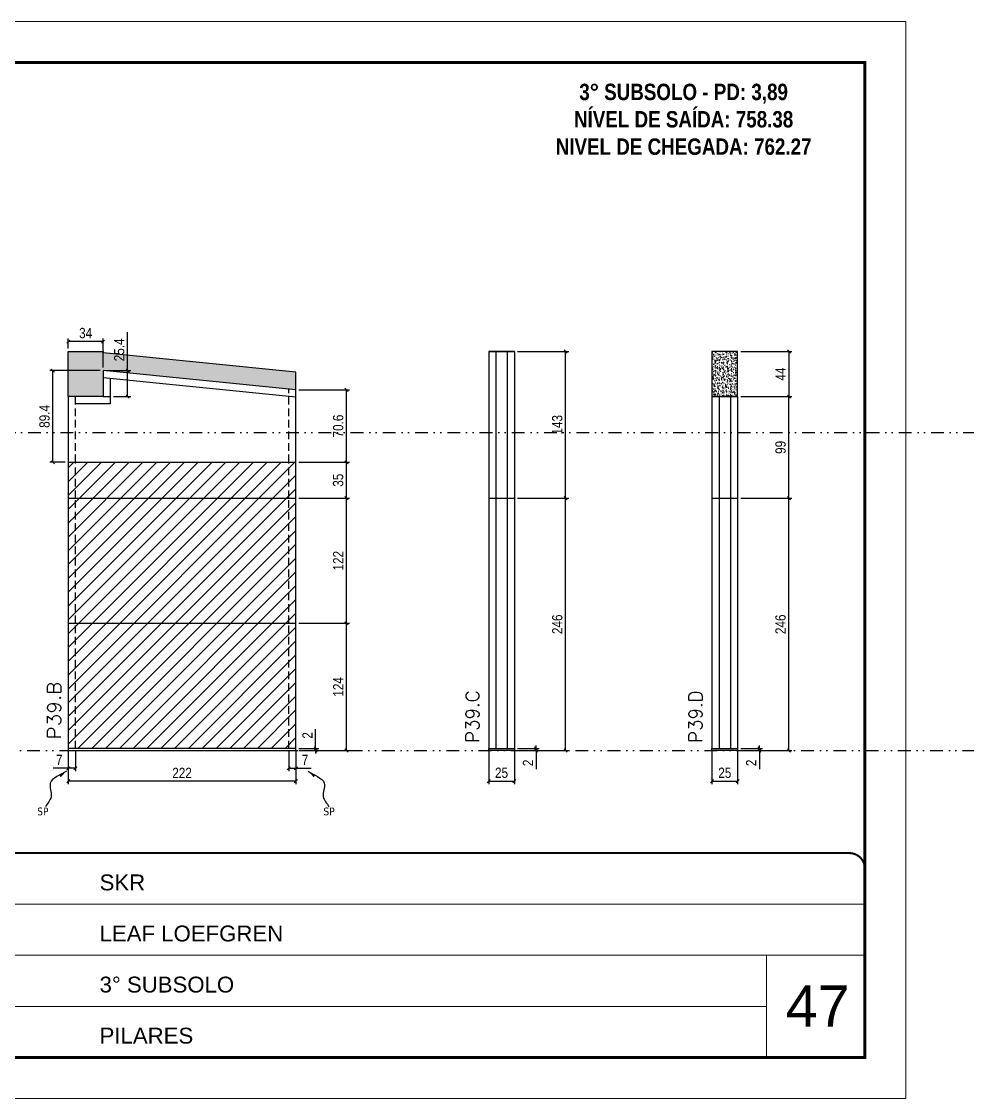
# Model space of a CAD drawing. Header units: millimetres. Extents: x 13777 to 27878, y -21631 to 6985.
# Drawn here: x 18206 to 19129, y -6700 to -5650 of the extents above; entities that cross this region are included whole.
import ezdxf

# ---------------------------------------------------------------- set-up
doc = ezdxf.new("R2010")
doc.units = ezdxf.units.MM
for name, pattern in [('CONTINUO', [0]), ('DASHED', [0.75, 0.5, -0.25]), ('DIVIDE2', [0.625, 0.25, -0.125, 0, -0.125, 0, -0.125]), ('HIDDEN', [0.375, 0.25, -0.125])]:
    doc.linetypes.add(name, pattern=pattern)
for name, color, linetype, lineweight in [('CARIMBO', 255, 'Continuous', 9), ('Folhas', 255, 'Continuous', 9), ('Hachura', 251, 'Continuous', 9), ('SARRAFO DE PRESSAO', 251, 'DASHED', 9), ('Texto Seção', 7, 'Continuous', 15)]:
    doc.layers.add(name, color=color, linetype=linetype, lineweight=lineweight)
for name, color, linetype in [('COTA', 241, 'Continuous'), ('NOMENCLATURA', 7, 'Continuous'), ('Nível', 160, 'Continuous'), ('Painéis', 200, 'Continuous'), ('SARR_2.2x7', 40, 'Continuous'), ('Sarrafo de Pressão', 42, 'HIDDEN'), ('texto', 7, 'Continuous')]:
    doc.layers.add(name, color=color, linetype=linetype)
doc.styles.add('ARIAL', font='arial.ttf')
doc.styles.add('COTA TECNICA', font='techl___.ttf', dxfattribs={"height": 10})
doc.styles.add('COTA TECNICA-50', font='techl___.ttf', dxfattribs={"height": 10})
doc.styles.add('REGUA-120', font='ROMANS.shx', dxfattribs={"height": 15})
doc.styles.add('ROMANC', font='techb___.ttf', dxfattribs={"height": 2.5})
doc.styles.get("Standard").update_dxf_attribs({"font": 'arial.ttf'})
doc.styles.add('Tecnologia', font='')
doc.styles.get('Tecnologia').set_extended_font_data('Forgotten Futurist')
doc.dimstyles.new('COTA PAINEL-50', dxfattribs={"dimtxt": 10, "dimasz": 3, "dimexe": 3, "dimexo": 3, "dimgap": 3, "dimtad": 1, "dimdec": 1, "dimzin": 12, "dimdsep": 46, "dimtxsty": 'COTA TECNICA-50', "dimblk1": 'OBLIQUE', "dimblk2": 'OBLIQUE', "dimsah": 1, "dimcen": 0.9, "dimclrd": 4, "dimclre": 4, "dimclrt": 240, "dimadec": 1, "dimazin": 3, "dimtfac": 1, "dimtdec": 1, "dimtmove": 0, "dimatfit": 3, "dimfxl": 1, "dimtolj": 1, "dimtzin": 12, "dimarcsym": 0})
doc.dimstyles.new('PAINEL', dxfattribs={"dimtxt": 10, "dimasz": 3, "dimexe": 3, "dimexo": 3, "dimgap": 3, "dimtad": 1, "dimdec": 1, "dimzin": 12, "dimdsep": 46, "dimtxsty": 'COTA TECNICA', "dimblk1": 'OBLIQUE', "dimblk2": 'OBLIQUE', "dimsah": 1, "dimcen": 0.9, "dimclrd": 4, "dimclre": 4, "dimclrt": 240, "dimadec": 1, "dimazin": 3, "dimtfac": 1, "dimtdec": 1, "dimtmove": 0, "dimatfit": 3, "dimfxl": 1, "dimtolj": 1, "dimtzin": 12, "dimarcsym": 0})
doc.dimstyles.get("Standard").update_dxf_attribs({"dimtxt": 0.18, "dimasz": 0.18, "dimexe": 0.18, "dimexo": 0.0625, "dimgap": 0.09, "dimtad": 0, "dimtih": 1, "dimtoh": 1, "dimdec": 4, "dimzin": 0, "dimdsep": 46, "dimtxsty": 'Standard', "dimcen": 0.09, "dimadec": 0, "dimazin": 0, "dimtfac": 1, "dimtdec": 4, "dimtofl": 0, "dimtmove": 0, "dimatfit": 3, "dimfxl": 1, "dimtolj": 1, "dimtzin": 0, "dimarcsym": 0})

# ---------------------------------------------------------------- blocks, each defined once
blk = doc.blocks.new('9999999999')
at = {"color": 30, "linetype": 'CONTINUO'}
for p, q in [((98564.6, 34230.2), (98564.6, 34429.4)), ((98564.6, 34379.6), (99584, 34379.6)), ((98564.6, 34329.8), (99488, 34329.8)), ((99584, 34329.8), (99488, 34329.8)), ((99488, 34329.8), (99488, 34230.2)), ((98564.6, 34280), (99488, 34280))]:
    blk.add_line(p, q, dxfattribs=at)
at = {"color": 30, "linetype": 'CONTINUO', "const_width": 2}
blk.add_lwpolyline([(99584, 34230.2), (99584, 34414.4, 0.414214), (99569, 34429.4), (98229, 34429.4, 0.414214), (98214, 34414.4), (98214, 34245.2, 0.414214), (98229, 34230.2), (99584, 34230.2)], format="xyb", dxfattribs=at)
at = {"layer": 'Folhas'}
blk.add_lwpolyline([(98139, 34190.2), (99624, 34190.2), (99624, 35240.2), (98139, 35240.2)], close=True, dxfattribs=at)
at = {"layer": 'Folhas', "color": 30, "const_width": 3}
blk.add_lwpolyline([(98214, 34230.2), (99584, 34230.2), (99584, 35200.2), (98214, 35200.2)], close=True, dxfattribs=at)
at = {"color": 7, "linetype": 'Continuous', "ltscale": 5, "style": 'ARIAL'}
for s, height, p in [('SKR', 15.48, (98837.7, 34393.1)), ('LEAF LOEFGREN', 15.483, (98837.7, 34343.3)), ('3° SUBSOLO', 15.48, (98837.7, 34293.5)), ('NOVA SISTEMAS CONSTRUTIVOS', 11.059, (98263.2, 34267.2)), ('PILARES', 15.48, (98837.7, 34243.7))]:
    blk.add_text(s, height=height, dxfattribs=at).set_placement(p)
at = {"layer": 'Folhas', "color": 7, "style": 'Tecnologia', "width": 1.5}
for s, p in [('CLIENTE:', (98573.7, 34397.2)), ('OBRA:', (98573.7, 34347.3)), ('PAVIMENTO:', (98573.7, 34297.5)), ('PROJETO:', (98573.7, 34247.7))]:
    blk.add_text(s, height=14, dxfattribs=at).set_placement(p)
blk = doc.blocks.new('_Oblique')
at = {"color": 0, "linetype": 'ByBlock', "lineweight": -2}
blk.add_line((-0.5, -0.5), (0.5, 0.5), dxfattribs=at)
blk = doc.blocks.new('*D2063')
at = {"layer": 'COTA', "color": 4, "lineweight": -2, "transparency": 16777216}
for p, q in [((18251.6, -6361.3), (18251.6, -6393.2)), ((18473.6, -6361.3), (18473.6, -6393.2)), ((18473.6, -6390.2), (18251.6, -6390.2))]:
    blk.add_line(p, q, dxfattribs=at)
at = {"layer": 'Defpoints', "color": 0, "transparency": 16777216}
for p in [(18251.6, -6358.3), (18473.6, -6358.3), (18251.6, -6390.2)]:
    blk.add_point(p, dxfattribs=at)
at = {"layer": 'COTA', "color": 4, "lineweight": -2, "transparency": 16777216, "xscale": 3, "yscale": 3, "zscale": 3, "rotation": 180}
blk.add_blockref('_Oblique', (18251.6, -6390.2), dxfattribs=at)
at = {"layer": 'COTA', "color": 4, "lineweight": -2, "transparency": 16777216, "xscale": 3, "yscale": 3, "zscale": 3}
blk.add_blockref('_Oblique', (18473.6, -6390.2), dxfattribs=at)
at = {"layer": 'COTA', "color": 240, "transparency": 16777216, "insert": (18362.6, -6382.2), "char_height": 10, "attachment_point": 5, "style": 'COTA TECNICA'}
blk.add_mtext('\\A1;222', dxfattribs=at)
blk = doc.blocks.new('*D2064')
at = {"layer": 'COTA', "color": 4, "lineweight": -2, "transparency": 16777216}
for p, q in [((18466.6, -6361.3), (18466.6, -6380.6)), ((18473.6, -6363.3), (18473.6, -6380.6)), ((18466.6, -6377.6), (18473.6, -6377.6)), ((18473.6, -6377.6), (18488.4, -6377.6))]:
    blk.add_line(p, q, dxfattribs=at)
at = {"layer": 'Defpoints', "color": 0, "transparency": 16777216}
for p in [(18466.6, -6358.3), (18473.6, -6360.3), (18473.6, -6377.6)]:
    blk.add_point(p, dxfattribs=at)
at = {"layer": 'COTA', "color": 4, "lineweight": -2, "transparency": 16777216, "xscale": 3, "yscale": 3, "zscale": 3, "rotation": 180}
blk.add_blockref('_Oblique', (18466.6, -6377.6), dxfattribs=at)
at = {"layer": 'COTA', "color": 4, "lineweight": -2, "transparency": 16777216, "xscale": 3, "yscale": 3, "zscale": 3}
blk.add_blockref('_Oblique', (18473.6, -6377.6), dxfattribs=at)
at = {"layer": 'COTA', "color": 240, "transparency": 16777216, "insert": (18482.5, -6369.5), "char_height": 10, "attachment_point": 5, "style": 'COTA TECNICA-50'}
blk.add_mtext('\\A1;7', dxfattribs=at)
blk = doc.blocks.new('*D2065')
at = {"layer": 'COTA', "color": 4, "lineweight": -2, "transparency": 16777216}
for p, q in [((18258.6, -6361.3), (18258.6, -6380.6)), ((18251.6, -6363.3), (18251.6, -6380.6)), ((18251.6, -6377.6), (18236.9, -6377.6)), ((18258.6, -6377.6), (18251.6, -6377.6))]:
    blk.add_line(p, q, dxfattribs=at)
at = {"layer": 'Defpoints', "color": 0, "transparency": 16777216}
for p in [(18251.6, -6360.3), (18258.6, -6358.3), (18251.6, -6377.6)]:
    blk.add_point(p, dxfattribs=at)
at = {"layer": 'COTA', "color": 4, "lineweight": -2, "transparency": 16777216, "xscale": 3, "yscale": 3, "zscale": 3, "rotation": 180}
blk.add_blockref('_Oblique', (18251.6, -6377.6), dxfattribs=at)
at = {"layer": 'COTA', "color": 4, "lineweight": -2, "transparency": 16777216, "xscale": 3, "yscale": 3, "zscale": 3}
blk.add_blockref('_Oblique', (18258.6, -6377.6), dxfattribs=at)
at = {"layer": 'COTA', "color": 240, "transparency": 16777216, "insert": (18242.8, -6369.5), "char_height": 10, "attachment_point": 5, "style": 'COTA TECNICA-50'}
blk.add_mtext('\\A1;7', dxfattribs=at)
blk = doc.blocks.new('*D2066')
at = {"layer": 'COTA', "color": 4, "lineweight": -2, "transparency": 16777216}
for p, q in [((18492.9, -6358.3), (18492.9, -6339.5)), ((18476.6, -6358.3), (18495.9, -6358.3)), ((18476.6, -6360.3), (18495.9, -6360.3)), ((18492.9, -6360.3), (18492.9, -6358.3)), ((18492.9, -6360.3), (18492.9, -6363.3))]:
    blk.add_line(p, q, dxfattribs=at)
at = {"layer": 'Defpoints', "color": 0, "transparency": 16777216}
for p in [(18473.6, -6358.3), (18473.6, -6360.3), (18492.9, -6360.3)]:
    blk.add_point(p, dxfattribs=at)
at = {"layer": 'COTA', "color": 4, "lineweight": -2, "transparency": 16777216, "xscale": 3, "yscale": 3, "zscale": 3}
for p, rotation in [((18492.9, -6358.3), 270), ((18492.9, -6360.3), 90)]:
    blk.add_blockref('_Oblique', p, dxfattribs=dict(at, rotation=rotation))
at = {"layer": 'COTA', "color": 240, "transparency": 16777216, "insert": (18484.9, -6345.6), "char_height": 10, "attachment_point": 5, "rotation": 90, "style": 'COTA TECNICA-50'}
blk.add_mtext('\\A1;2', dxfattribs=at)
blk = doc.blocks.new('*D2067')
at = {"layer": 'COTA', "color": 4, "lineweight": -2, "transparency": 16777216}
for p, q in [((18476.6, -6114.3), (18526, -6114.3)), ((18523, -6236.3), (18523, -6114.3)), ((18476.6, -6236.3), (18526, -6236.3))]:
    blk.add_line(p, q, dxfattribs=at)
at = {"layer": 'Defpoints', "color": 0, "transparency": 16777216}
for p in [(18473.6, -6114.3), (18523, -6114.3), (18473.6, -6236.3)]:
    blk.add_point(p, dxfattribs=at)
at = {"layer": 'COTA', "color": 4, "lineweight": -2, "transparency": 16777216, "xscale": 3, "yscale": 3, "zscale": 3}
for p, rotation in [((18523, -6114.3), 90), ((18523, -6236.3), 270)]:
    blk.add_blockref('_Oblique', p, dxfattribs=dict(at, rotation=rotation))
at = {"layer": 'COTA', "color": 240, "transparency": 16777216, "insert": (18514.9, -6175.3), "char_height": 10, "attachment_point": 5, "rotation": 90, "style": 'COTA TECNICA-50'}
blk.add_mtext('\\A1;122', dxfattribs=at)
blk = doc.blocks.new('*D2068')
at = {"layer": 'COTA', "color": 4, "linetype": 'ByBlock', "lineweight": -2, "transparency": 16777216}
for p, q in [((18476.6, -6236.3), (18526, -6236.3)), ((18523, -6360.3), (18523, -6236.3)), ((18476.6, -6360.3), (18526, -6360.3))]:
    blk.add_line(p, q, dxfattribs=at)
at = {"layer": 'Defpoints', "color": 0, "linetype": 'ByBlock', "transparency": 16777216}
for p in [(18473.6, -6236.3), (18523, -6236.3), (18473.6, -6360.3)]:
    blk.add_point(p, dxfattribs=at)
at = {"layer": 'COTA', "color": 4, "linetype": 'ByBlock', "lineweight": -2, "transparency": 16777216, "xscale": 3, "yscale": 3, "zscale": 3}
for p, rotation in [((18523, -6236.3), 90), ((18523, -6360.3), 270)]:
    blk.add_blockref('_Oblique', p, dxfattribs=dict(at, rotation=rotation))
at = {"layer": 'COTA', "color": 240, "linetype": 'ByBlock', "transparency": 16777216, "insert": (18514.9, -6298.3), "char_height": 10, "attachment_point": 5, "rotation": 90, "style": 'COTA TECNICA'}
blk.add_mtext('\\A1;124', dxfattribs=at)
blk = doc.blocks.new('*D2069')
at = {"layer": 'COTA', "color": 4, "linetype": 'ByBlock', "lineweight": -2, "transparency": 16777216}
for p, q in [((18476.6, -6236.3), (18526, -6236.3)), ((18523, -6360.3), (18523, -6236.3)), ((18476.6, -6360.3), (18526, -6360.3))]:
    blk.add_line(p, q, dxfattribs=at)
at = {"layer": 'Defpoints', "color": 0, "linetype": 'ByBlock', "transparency": 16777216}
for p in [(18473.6, -6236.3), (18523, -6236.3), (18473.6, -6360.3)]:
    blk.add_point(p, dxfattribs=at)
at = {"layer": 'COTA', "color": 4, "linetype": 'ByBlock', "lineweight": -2, "transparency": 16777216, "xscale": 3, "yscale": 3, "zscale": 3}
for p, rotation in [((18523, -6236.3), 90), ((18523, -6360.3), 270)]:
    blk.add_blockref('_Oblique', p, dxfattribs=dict(at, rotation=rotation))
at = {"layer": 'COTA', "color": 240, "linetype": 'ByBlock', "transparency": 16777216, "insert": (18514.9, -6298.3), "char_height": 10, "attachment_point": 5, "rotation": 90, "style": 'COTA TECNICA'}
blk.add_mtext('\\A1;124', dxfattribs=at)
blk = doc.blocks.new('*D2070')
at = {"layer": 'COTA', "color": 4, "lineweight": -2, "transparency": 16777216}
for p, q in [((18476.6, -6008.7), (18526, -6008.7)), ((18523, -6079.3), (18523, -6008.7)), ((18476.6, -6079.3), (18526, -6079.3))]:
    blk.add_line(p, q, dxfattribs=at)
at = {"layer": 'Defpoints', "color": 0, "transparency": 16777216}
for p in [(18473.6, -6008.7), (18523, -6008.7), (18473.6, -6079.3)]:
    blk.add_point(p, dxfattribs=at)
at = {"layer": 'COTA', "color": 4, "lineweight": -2, "transparency": 16777216, "xscale": 3, "yscale": 3, "zscale": 3}
for p, rotation in [((18523, -6008.7), 90), ((18523, -6079.3), 270)]:
    blk.add_blockref('_Oblique', p, dxfattribs=dict(at, rotation=rotation))
at = {"layer": 'COTA', "color": 240, "transparency": 16777216, "insert": (18514.9, -6044), "char_height": 10, "attachment_point": 5, "rotation": 90, "style": 'COTA TECNICA'}
blk.add_mtext('\\A1;70.6', dxfattribs=at)
blk = doc.blocks.new('*D2071')
at = {"layer": 'COTA', "color": 4, "lineweight": -2, "transparency": 16777216}
for p, q in [((18282.6, -5989.9), (18233.6, -5989.9)), ((18236.6, -6079.3), (18236.6, -5989.9)), ((18248.6, -6079.3), (18233.6, -6079.3))]:
    blk.add_line(p, q, dxfattribs=at)
at = {"layer": 'Defpoints', "color": 0, "transparency": 16777216}
for p in [(18236.6, -5989.9), (18285.6, -5989.9), (18251.6, -6079.3)]:
    blk.add_point(p, dxfattribs=at)
at = {"layer": 'COTA', "color": 4, "lineweight": -2, "transparency": 16777216, "xscale": 3, "yscale": 3, "zscale": 3}
for p, rotation in [((18236.6, -5989.9), 90), ((18236.6, -6079.3), 270)]:
    blk.add_blockref('_Oblique', p, dxfattribs=dict(at, rotation=rotation))
at = {"layer": 'COTA', "color": 240, "transparency": 16777216, "insert": (18228.5, -6034.6), "char_height": 10, "attachment_point": 5, "rotation": 90, "style": 'COTA TECNICA'}
blk.add_mtext('\\A1;89.4', dxfattribs=at)
blk = doc.blocks.new('*D2072')
at = {"layer": 'COTA', "color": 4, "lineweight": -2, "transparency": 16777216}
for p, q in [((18251.6, -5968.3), (18251.6, -5958.7)), ((18285.6, -5961.7), (18251.6, -5961.7)), ((18285.6, -5986.9), (18285.6, -5958.7))]:
    blk.add_line(p, q, dxfattribs=at)
at = {"layer": 'Defpoints', "color": 0, "transparency": 16777216}
for p in [(18251.6, -5961.7), (18251.6, -5971.3), (18285.6, -5989.9)]:
    blk.add_point(p, dxfattribs=at)
at = {"layer": 'COTA', "color": 4, "lineweight": -2, "transparency": 16777216, "xscale": 3, "yscale": 3, "zscale": 3, "rotation": 180}
blk.add_blockref('_Oblique', (18251.6, -5961.7), dxfattribs=at)
at = {"layer": 'COTA', "color": 4, "lineweight": -2, "transparency": 16777216, "xscale": 3, "yscale": 3, "zscale": 3}
blk.add_blockref('_Oblique', (18285.6, -5961.7), dxfattribs=at)
at = {"layer": 'COTA', "color": 240, "transparency": 16777216, "insert": (18268.6, -5953.4), "char_height": 10, "attachment_point": 5, "style": 'COTA TECNICA'}
blk.add_mtext('\\A1;34', dxfattribs=at)
blk = doc.blocks.new('*D2073')
at = {"layer": 'COTA', "color": 4, "lineweight": -2, "transparency": 16777216}
for p, q in [((18309.5, -5989.9), (18309.5, -5952.6)), ((18288.6, -5989.9), (18312.5, -5989.9)), ((18309.5, -6015.3), (18309.5, -5989.9)), ((18295.6, -6015.3), (18312.5, -6015.3))]:
    blk.add_line(p, q, dxfattribs=at)
at = {"layer": 'Defpoints', "color": 0, "transparency": 16777216}
for p in [(18285.6, -5989.9), (18309.5, -5989.9), (18292.6, -6015.3)]:
    blk.add_point(p, dxfattribs=at)
at = {"layer": 'COTA', "color": 4, "lineweight": -2, "transparency": 16777216, "xscale": 3, "yscale": 3, "zscale": 3}
for p, rotation in [((18309.5, -5989.9), 90), ((18309.5, -6015.3), 270)]:
    blk.add_blockref('_Oblique', p, dxfattribs=dict(at, rotation=rotation))
at = {"layer": 'COTA', "color": 240, "transparency": 16777216, "insert": (18301.4, -5969.7), "char_height": 10, "attachment_point": 5, "rotation": 90, "style": 'COTA TECNICA'}
blk.add_mtext('\\A1;25.4', dxfattribs=at)
blk = doc.blocks.new('*D2074')
at = {"layer": 'COTA', "color": 4, "lineweight": -2, "transparency": 16777216}
for p, q in [((18476.6, -6079.3), (18526, -6079.3)), ((18523, -6114.3), (18523, -6079.3)), ((18476.6, -6114.3), (18526, -6114.3))]:
    blk.add_line(p, q, dxfattribs=at)
at = {"layer": 'Defpoints', "color": 0, "transparency": 16777216}
for p in [(18473.6, -6079.3), (18523, -6079.3), (18473.6, -6114.3)]:
    blk.add_point(p, dxfattribs=at)
at = {"layer": 'COTA', "color": 4, "lineweight": -2, "transparency": 16777216, "xscale": 3, "yscale": 3, "zscale": 3}
for p, rotation in [((18523, -6079.3), 90), ((18523, -6114.3), 270)]:
    blk.add_blockref('_Oblique', p, dxfattribs=dict(at, rotation=rotation))
at = {"layer": 'COTA', "color": 240, "transparency": 16777216, "insert": (18514.8, -6096.8), "char_height": 10, "attachment_point": 5, "rotation": 90, "style": 'COTA TECNICA'}
blk.add_mtext('\\A1;35', dxfattribs=at)
blk = doc.blocks.new('*D2075')
at = {"layer": 'COTA', "color": 4, "lineweight": -2, "transparency": 16777216}
for p, q in [((18661.7, -6361.3), (18661.7, -6393.2)), ((18686.7, -6361.3), (18686.7, -6393.2)), ((18661.7, -6390.2), (18686.7, -6390.2))]:
    blk.add_line(p, q, dxfattribs=at)
at = {"layer": 'Defpoints', "color": 0, "transparency": 16777216}
for p in [(18661.7, -6358.3), (18686.7, -6358.3), (18686.7, -6390.2)]:
    blk.add_point(p, dxfattribs=at)
at = {"layer": 'COTA', "color": 4, "lineweight": -2, "transparency": 16777216, "xscale": 3, "yscale": 3, "zscale": 3, "rotation": 180}
blk.add_blockref('_Oblique', (18661.7, -6390.2), dxfattribs=at)
at = {"layer": 'COTA', "color": 4, "lineweight": -2, "transparency": 16777216, "xscale": 3, "yscale": 3, "zscale": 3}
blk.add_blockref('_Oblique', (18686.7, -6390.2), dxfattribs=at)
at = {"layer": 'COTA', "color": 240, "transparency": 16777216, "insert": (18674.2, -6382.1), "char_height": 10, "attachment_point": 5, "style": 'COTA TECNICA'}
blk.add_mtext('\\A1;25', dxfattribs=at)
blk = doc.blocks.new('*D2076')
at = {"layer": 'COTA', "color": 4, "lineweight": -2, "transparency": 16777216}
for p, q in [((18689.7, -6358.3), (18710.9, -6358.3)), ((18689.7, -6360.3), (18710.9, -6360.3)), ((18707.9, -6358.3), (18707.9, -6355.3)), ((18707.9, -6358.3), (18707.9, -6360.3)), ((18707.9, -6360.3), (18707.9, -6378.4))]:
    blk.add_line(p, q, dxfattribs=at)
at = {"layer": 'Defpoints', "color": 0, "transparency": 16777216}
for p in [(18686.7, -6358.3), (18686.7, -6360.3), (18707.9, -6358.3)]:
    blk.add_point(p, dxfattribs=at)
at = {"layer": 'COTA', "color": 4, "lineweight": -2, "transparency": 16777216, "xscale": 3, "yscale": 3, "zscale": 3}
for p, rotation in [((18707.9, -6358.3), 270), ((18707.9, -6360.3), 90)]:
    blk.add_blockref('_Oblique', p, dxfattribs=dict(at, rotation=rotation))
at = {"layer": 'COTA', "color": 240, "transparency": 16777216, "insert": (18699.9, -6372.4), "char_height": 10, "attachment_point": 5, "rotation": 90, "style": 'COTA TECNICA-50'}
blk.add_mtext('\\A1;2', dxfattribs=at)
blk = doc.blocks.new('*D2077')
at = {"layer": 'COTA', "color": 4, "lineweight": -2, "transparency": 16777216}
for p, q in [((18689.7, -6114.3), (18739.7, -6114.3)), ((18736.7, -6360.3), (18736.7, -6114.3)), ((18689.7, -6360.3), (18739.7, -6360.3))]:
    blk.add_line(p, q, dxfattribs=at)
at = {"layer": 'Defpoints', "color": 0, "transparency": 16777216}
for p in [(18686.7, -6114.3), (18736.7, -6114.3), (18686.7, -6360.3)]:
    blk.add_point(p, dxfattribs=at)
at = {"layer": 'COTA', "color": 4, "lineweight": -2, "transparency": 16777216, "xscale": 3, "yscale": 3, "zscale": 3}
for p, rotation in [((18736.7, -6114.3), 90), ((18736.7, -6360.3), 270)]:
    blk.add_blockref('_Oblique', p, dxfattribs=dict(at, rotation=rotation))
at = {"layer": 'COTA', "color": 240, "transparency": 16777216, "insert": (18728.6, -6237.3), "char_height": 10, "attachment_point": 5, "rotation": 90, "style": 'COTA TECNICA-50'}
blk.add_mtext('\\A1;246', dxfattribs=at)
blk = doc.blocks.new('*D2081')
at = {"layer": 'COTA', "color": 4, "lineweight": -2, "transparency": 16777216}
for p, q in [((18689.7, -5971.3), (18739.7, -5971.3)), ((18736.7, -6114.3), (18736.7, -5971.3)), ((18689.7, -6114.3), (18739.7, -6114.3))]:
    blk.add_line(p, q, dxfattribs=at)
at = {"layer": 'Defpoints', "color": 0, "transparency": 16777216}
for p in [(18686.7, -5971.3), (18736.7, -5971.3), (18686.7, -6114.3)]:
    blk.add_point(p, dxfattribs=at)
at = {"layer": 'COTA', "color": 4, "lineweight": -2, "transparency": 16777216, "xscale": 3, "yscale": 3, "zscale": 3}
for p, rotation in [((18736.7, -5971.3), 90), ((18736.7, -6114.3), 270)]:
    blk.add_blockref('_Oblique', p, dxfattribs=dict(at, rotation=rotation))
at = {"layer": 'COTA', "color": 240, "transparency": 16777216, "insert": (18728.5, -6042.8), "char_height": 10, "attachment_point": 5, "rotation": 90, "style": 'COTA TECNICA'}
blk.add_mtext('\\A1;143', dxfattribs=at)
blk = doc.blocks.new('*D2078')
at = {"layer": 'COTA', "color": 4, "lineweight": -2, "transparency": 16777216}
for p, q in [((18879.4, -6361.3), (18879.4, -6393.2)), ((18904.4, -6361.3), (18904.4, -6393.2)), ((18879.4, -6390.2), (18904.4, -6390.2))]:
    blk.add_line(p, q, dxfattribs=at)
at = {"layer": 'Defpoints', "color": 0, "transparency": 16777216}
for p in [(18879.4, -6358.3), (18904.4, -6358.3), (18904.4, -6390.2)]:
    blk.add_point(p, dxfattribs=at)
at = {"layer": 'COTA', "color": 4, "lineweight": -2, "transparency": 16777216, "xscale": 3, "yscale": 3, "zscale": 3, "rotation": 180}
blk.add_blockref('_Oblique', (18879.4, -6390.2), dxfattribs=at)
at = {"layer": 'COTA', "color": 4, "lineweight": -2, "transparency": 16777216, "xscale": 3, "yscale": 3, "zscale": 3}
blk.add_blockref('_Oblique', (18904.4, -6390.2), dxfattribs=at)
at = {"layer": 'COTA', "color": 240, "transparency": 16777216, "insert": (18891.9, -6382.1), "char_height": 10, "attachment_point": 5, "style": 'COTA TECNICA'}
blk.add_mtext('\\A1;25', dxfattribs=at)
blk = doc.blocks.new('*D2079')
at = {"layer": 'COTA', "color": 4, "lineweight": -2, "transparency": 16777216}
for p, q in [((18907.4, -6358.3), (18928.6, -6358.3)), ((18907.4, -6360.3), (18928.6, -6360.3)), ((18925.6, -6358.3), (18925.6, -6355.3)), ((18925.6, -6358.3), (18925.6, -6360.3)), ((18925.6, -6360.3), (18925.6, -6378.4))]:
    blk.add_line(p, q, dxfattribs=at)
at = {"layer": 'Defpoints', "color": 0, "transparency": 16777216}
for p in [(18904.4, -6358.3), (18904.4, -6360.3), (18925.6, -6358.3)]:
    blk.add_point(p, dxfattribs=at)
at = {"layer": 'COTA', "color": 4, "lineweight": -2, "transparency": 16777216, "xscale": 3, "yscale": 3, "zscale": 3}
for p, rotation in [((18925.6, -6358.3), 270), ((18925.6, -6360.3), 90)]:
    blk.add_blockref('_Oblique', p, dxfattribs=dict(at, rotation=rotation))
at = {"layer": 'COTA', "color": 240, "transparency": 16777216, "insert": (18917.6, -6372.4), "char_height": 10, "attachment_point": 5, "rotation": 90, "style": 'COTA TECNICA-50'}
blk.add_mtext('\\A1;2', dxfattribs=at)
blk = doc.blocks.new('*D2082')
at = {"layer": 'COTA', "color": 4, "linetype": 'ByBlock', "lineweight": -2, "transparency": 16777216}
for p, q in [((18907.4, -5971.3), (18957.4, -5971.3)), ((18954.4, -5971.3), (18954.4, -6015.3)), ((18907.4, -6015.3), (18957.4, -6015.3))]:
    blk.add_line(p, q, dxfattribs=at)
at = {"layer": 'Defpoints', "color": 0, "linetype": 'ByBlock', "transparency": 16777216}
for p in [(18904.4, -5971.3), (18904.4, -6015.3), (18954.4, -6015.3)]:
    blk.add_point(p, dxfattribs=at)
at = {"layer": 'COTA', "color": 4, "linetype": 'ByBlock', "lineweight": -2, "transparency": 16777216, "xscale": 3, "yscale": 3, "zscale": 3}
for p, rotation in [((18954.4, -5971.3), 90), ((18954.4, -6015.3), 270)]:
    blk.add_blockref('_Oblique', p, dxfattribs=dict(at, rotation=rotation))
at = {"layer": 'COTA', "color": 240, "linetype": 'ByBlock', "transparency": 16777216, "insert": (18946.3, -5993.3), "char_height": 10, "attachment_point": 5, "rotation": 90, "style": 'COTA TECNICA'}
blk.add_mtext('\\A1;44', dxfattribs=at)
blk = doc.blocks.new('*D2080')
at = {"layer": 'COTA', "color": 4, "lineweight": -2, "transparency": 16777216}
for p, q in [((18907.4, -6114.3), (18957.4, -6114.3)), ((18954.4, -6360.3), (18954.4, -6114.3)), ((18907.4, -6360.3), (18957.4, -6360.3))]:
    blk.add_line(p, q, dxfattribs=at)
at = {"layer": 'Defpoints', "color": 0, "transparency": 16777216}
for p in [(18904.4, -6114.3), (18954.4, -6114.3), (18904.4, -6360.3)]:
    blk.add_point(p, dxfattribs=at)
at = {"layer": 'COTA', "color": 4, "lineweight": -2, "transparency": 16777216, "xscale": 3, "yscale": 3, "zscale": 3}
for p, rotation in [((18954.4, -6114.3), 90), ((18954.4, -6360.3), 270)]:
    blk.add_blockref('_Oblique', p, dxfattribs=dict(at, rotation=rotation))
at = {"layer": 'COTA', "color": 240, "transparency": 16777216, "insert": (18946.3, -6237.3), "char_height": 10, "attachment_point": 5, "rotation": 90, "style": 'COTA TECNICA-50'}
blk.add_mtext('\\A1;246', dxfattribs=at)
blk = doc.blocks.new('*D2083')
at = {"layer": 'COTA', "color": 4, "lineweight": -2, "transparency": 16777216}
for p, q in [((18907.4, -6015.3), (18957.4, -6015.3)), ((18954.4, -6114.3), (18954.4, -6015.3)), ((18907.4, -6114.3), (18957.4, -6114.3))]:
    blk.add_line(p, q, dxfattribs=at)
at = {"layer": 'Defpoints', "color": 0, "transparency": 16777216}
for p in [(18904.4, -6015.3), (18954.4, -6015.3), (18904.4, -6114.3)]:
    blk.add_point(p, dxfattribs=at)
at = {"layer": 'COTA', "color": 4, "lineweight": -2, "transparency": 16777216, "xscale": 3, "yscale": 3, "zscale": 3}
for p, rotation in [((18954.4, -6015.3), 90), ((18954.4, -6114.3), 270)]:
    blk.add_blockref('_Oblique', p, dxfattribs=dict(at, rotation=rotation))
at = {"layer": 'COTA', "color": 240, "transparency": 16777216, "insert": (18946.3, -6064.8), "char_height": 10, "attachment_point": 5, "rotation": 90, "style": 'COTA TECNICA'}
blk.add_mtext('\\A1;99', dxfattribs=at)

msp = doc.modelspace()

# ---------------------------------------------------------------- hatches: boundary and pattern name
at = {"layer": 'COTA'}
h = msp.add_hatch(dxfattribs=at)
h.set_pattern_fill('AR-CONC', color=256, scale=0.03)
h.set_pattern_definition([(50, (1402.338, 0), (5.4655401, -0.4781726), [0.5715, -6.2865]), (355, (1402.338, 0), (-1.0573026, 5.7317054), [0.4572, -5.0292175]), (100.451445, (1402.7936, -0.04), (4.4082374, 5.2535326), [0.4857003, -5.3427073]), (46.1842, (1402.338, 1.524), (8.1323712, -1.2612698), [0.85725, -9.42975]), (96.63556, (1403.016, 1.419), (7.122124, 7.4227837), [0.7285507, -8.0140682]), (351.18415, (1402.338, 1.524), (7.122124, 7.4227837), [0.685799, -7.543792]), (21, (1403.1, 1.143), (4.5484317, -3.067956), [0.5715, -6.2865]), (326, (1403.1, 1.143), (1.8540609, 5.525639), [0.4572, -5.0292]), (71.451445, (1403.479, 0.8873), (6.4024926, 2.457683), [0.4857003, -5.3426981]), (37.5, (1402.3381, 0), (0.0926581, 2.53665117), [0, -4.96824, 0, -5.1054, 0, -5.04825]), (7.5, (1402.338, 0), (2.00458988, 3.00541724), [0, -2.91084, 0, -4.85394, 0, -1.92405]), (327.5, (1400.6389, 0), (4.06771786, -0.17186232), [0, -1.905, 0, -5.9436, 0, -7.8867]), (317.5, (1399.877, 0), (4.44387544, 0.7627947), [0, -2.4765, 0, -3.94716, 0, -5.6007])])
h.paths.add_polyline_path([(18285.63, -5972.77), (18285.63, -5971.32), (18251.63, -5971.32), (18251.63, -6015.32), (18285.63, -6015.32), (18285.63, -5989.89), (18473.63, -6008.69), (18473.63, -5991.6)])
h = msp.add_hatch(dxfattribs=at)
h.set_pattern_fill('AR-CONC', color=256, scale=0.03)
h.set_pattern_definition([(50, (12.629, -2244.1505), (5.4655401, -0.4781726), [0.5715, -6.2865]), (355, (12.629, -2244.1505), (-1.0573026, 5.7317054), [0.4572, -5.0292175]), (100.451445, (13.0844, -2244.1903), (4.4082374, 5.2535326), [0.4857003, -5.3427073]), (46.1842, (12.629, -2242.6265), (8.1323712, -1.2612698), [0.85725, -9.42975]), (96.635558, (13.3066, -2242.7316), (7.122124, 7.4227837), [0.7285507, -8.0140682]), (351.18415, (12.629, -2242.6265), (7.122124, 7.4227837), [0.685799, -7.543792]), (21, (13.391, -2243.0075), (4.5484317, -3.0679559), [0.5715, -6.2865]), (326, (13.391, -2243.0075), (1.8540609, 5.525639), [0.4572, -5.0292]), (71.451445, (13.77, -2243.263), (6.4024926, 2.457683), [0.4857003, -5.3426981]), (37.5, (12.6289, -2244.1505), (0.0926581, 2.53665117), [0, -4.96824, 0, -5.1054, 0, -5.04825]), (7.5, (12.629, -2244.1505), (2.00458988, 3.00541724), [0, -2.91084, 0, -4.85394, 0, -1.92405]), (327.5, (10.9296, -2244.1505), (4.06771786, -0.17186232), [0, -1.905, 0, -5.9436, 0, -7.8867]), (317.5, (10.1676, -2244.1505), (4.44387544, 0.7627947), [0, -2.4765, 0, -3.94716, 0, -5.6007])])
h.paths.add_polyline_path([(18904.39, -5971.32), (18879.39, -5971.32), (18879.39, -6015.34), (18904.39, -6015.34)])
at = {"layer": 'Hachura', "linetype": 'ByBlock'}
h = msp.add_hatch(dxfattribs=at)
h.set_pattern_fill('ANSI31', color=256, scale=3)
h.set_pattern_definition([(45, (1585, 0), (-6.735192, 6.735192), [])])
h.paths.add_polyline_path([(18251.63, -6114.32), (18251.63, -6236.32), (18473.63, -6236.32), (18473.63, -6114.32)])
h.paths.add_polyline_path([(18473.63, -6358.32), (18473.63, -6236.32), (18251.63, -6236.32), (18251.63, -6358.32)])
h.paths.add_polyline_path([(18473.63, -6114.32), (18473.63, -6079.32), (18251.63, -6079.32), (18251.63, -6114.32)])

# ---------------------------------------------------------------- linework, layer by layer
at = {"layer": 'COTA'}
for p, q in [((18251.63, -6015.32), (18251.63, -5971.32)), ((18251.63, -5971.32), (18285.63, -5971.32)), ((18285.63, -5971.32), (18285.63, -5972.77)), ((18473.63, -5991.6), (18285.63, -5972.77)), ((18473.63, -6008.69), (18473.63, -5991.6)), ((18285.63, -6015.32), (18292.63, -6015.32)), ((18292.63, -6015.32), (18292.63, -6022.32))]:
    msp.add_line(p, q, dxfattribs=at)
at = {"layer": 'COTA', "linetype": 'ByBlock'}
msp.add_lwpolyline([(18879.39, -6015.34), (18904.39, -6015.34), (18904.39, -5971.32), (18879.39, -5971.32)], close=True, dxfattribs=at)
at = {"layer": 'Nível', "color": 4, "linetype": 'DIVIDE2', "ltscale": 50}
for p, q in [((17583.47, -6050.32), (21531.15, -6050.32)), ((13777.11, -6360.32), (21531.15, -6360.32))]:
    msp.add_line(p, q, dxfattribs=at)
at = {"layer": 'Painéis'}
for p, q in [((18661.71, -5971.32), (18661.71, -6358.32)), ((18661.71, -5971.32), (18686.71, -5971.32)), ((18686.71, -5971.32), (18661.71, -5971.32)), ((18686.71, -5971.32), (18686.71, -6358.32)), ((18473.63, -6008.69), (18285.63, -5989.89)), ((18285.63, -5989.89), (18285.63, -6015.32)), ((18285.63, -6015.32), (18251.63, -6015.32)), ((18251.63, -6015.32), (18251.63, -6360.32)), ((18473.63, -6360.32), (18473.63, -6008.69)), ((18879.39, -6015.34), (18879.39, -6358.32)), ((18879.39, -6015.34), (18904.39, -6015.34)), ((18904.39, -6015.34), (18879.39, -6015.34)), ((18904.39, -6015.34), (18904.39, -6358.32)), ((18251.63, -6079.32), (18473.63, -6079.32)), ((18251.63, -6114.32), (18473.63, -6114.32)), ((18661.71, -6114.32), (18686.71, -6114.32)), ((18879.39, -6114.32), (18904.39, -6114.32)), ((18251.63, -6236.32), (18473.63, -6236.32)), ((18251.63, -6360.32), (18473.63, -6360.32)), ((18661.71, -6358.32), (18686.71, -6358.32)), ((18661.71, -6358.32), (18686.71, -6358.32)), ((18661.71, -6360.32), (18661.71, -6358.32)), ((18686.71, -6360.32), (18661.71, -6360.32)), ((18686.71, -6358.32), (18686.71, -6360.32)), ((18879.39, -6358.32), (18904.39, -6358.32)), ((18879.39, -6358.32), (18904.39, -6358.32)), ((18879.39, -6360.32), (18879.39, -6358.32)), ((18904.39, -6360.32), (18879.39, -6360.32)), ((18904.39, -6358.32), (18904.39, -6360.32))]:
    msp.add_line(p, q, dxfattribs=at)
msp.add_lwpolyline([(18473.63, -6358.32), (18251.63, -6358.32), (18251.63, -6360.32), (18473.63, -6360.32)], close=True, dxfattribs=at)
at = {"layer": 'SARR_2.2x7'}
for p, q in [((18668.71, -5971.32), (18668.71, -6114.32)), ((18679.71, -5971.32), (18679.71, -6114.32)), ((18473.63, -6015.72), (18285.63, -5996.92)), ((18292.63, -5997.62), (18292.63, -6015.32)), ((18886.39, -6015.34), (18886.39, -6114.32)), ((18897.39, -6015.34), (18897.39, -6114.32)), ((18292.63, -6022.32), (18258.63, -6022.32)), ((18668.71, -6114.32), (18668.71, -6358.32)), ((18679.71, -6114.32), (18679.71, -6358.32)), ((18886.39, -6114.32), (18886.39, -6358.32)), ((18897.39, -6114.32), (18897.39, -6358.32))]:
    msp.add_line(p, q, dxfattribs=at)
at = {"layer": 'Sarrafo de Pressão', "ltscale": 30}
for p, q in [((18258.63, -6079.32), (18258.63, -6015.32)), ((18466.63, -6079.32), (18466.63, -6007.99)), ((18258.63, -6114.32), (18258.63, -6079.32)), ((18466.63, -6114.32), (18466.63, -6079.32)), ((18258.63, -6236.32), (18258.63, -6114.32)), ((18466.63, -6236.32), (18466.63, -6114.32)), ((18258.63, -6358.32), (18258.63, -6236.32)), ((18466.63, -6358.32), (18466.63, -6236.32))]:
    msp.add_line(p, q, dxfattribs=at)

# ---------------------------------------------------------------- block references
at = {"layer": 'SARRAFO DE PRESSAO', "color": 6, "linetype": 'ByBlock'}
msp.add_blockref('9999999999', (-80555.51, -40889.8), dxfattribs=at)

# ---------------------------------------------------------------- texts
at = {"layer": 'CARIMBO', "style": 'ARIAL'}
msp.add_text('47', height=40, dxfattribs=at).set_placement((18951.33, -6629.46))
at = {"layer": 'NOMENCLATURA', "color": 2, "insert": (18851.75, -5683.54), "char_height": 16, "attachment_point": 2, "style": 'ROMANC'}
msp.add_mtext_dynamic_manual_height_columns('\\P3° SUBSOLO - PD: 3,89\\PNÍVEL DE SAÍDA: 758.38\\PNIVEL DE CHEGADA: 762.27', width=300.2766, gutter_width=1, heights=[0], dxfattribs=at)
at = {"layer": 'texto', "color": 0, "char_height": 7.5, "attachment_point": 5}
for insert in [(18226.85, -6419.81), (18505.88, -6419.81)]:
    msp.add_mtext('{\\fTahoma|b0|i0|c0|p34;\\C4;SP}', dxfattribs=dict(at, insert=insert))
at = {"layer": 'Texto Seção', "style": 'REGUA-120', "width": 1.1}
msp.add_text('P39.B', height=13, rotation=90, dxfattribs=at).set_placement((18244.38, -6349.55))
at = {"layer": 'Texto Seção', "char_height": 13, "width": 370.6998, "attachment_point": 7, "rotation": 90, "style": 'REGUA-120'}
for s, insert in [('P39.C', (18652.26, -6352.9)), ('P39.D', (18869.94, -6352.9))]:
    msp.add_mtext(s, dxfattribs=dict(at, insert=insert))

# ---------------------------------------------------------------- dimensions: what is measured, and where the dimension line sits
at = {"layer": 'COTA'}
for base, p1, p2, dimstyle, picture, middle in [((18251.63, -5961.65), (18285.63, -5989.89), (18251.63, -5971.32), 'PAINEL', '*D2072', (18268.63, -5953.43)), ((18473.63, -6377.56), (18466.63, -6358.32), (18473.63, -6360.32), 'COTA PAINEL-50', '*D2064', (18482.5, -6369.48))]:
    dim = msp.add_linear_dim(base=base, p1=p1, p2=p2, dimstyle=dimstyle, dxfattribs=at)
    dim.commit()
    dim.dimension.update_dxf_attribs({"geometry": picture, "text_midpoint": middle})
for base, p1, p2, angle, dimstyle, picture, middle in [((18309.5, -5989.89), (18292.63, -6015.32), (18285.63, -5989.89), 90, 'PAINEL', '*D2073', (18301.39, -5969.73)), ((18736.7, -5971.32), (18686.71, -6114.32), (18686.71, -5971.32), 90, 'PAINEL', '*D2081', (18728.48, -6042.82)), ((18523, -6008.69), (18473.63, -6079.32), (18473.63, -6008.69), 90, 'PAINEL', '*D2070', (18514.89, -6044)), ((18954.38, -6015.34), (18904.39, -6114.32), (18904.39, -6015.34), 90, 'PAINEL', '*D2083', (18946.29, -6064.83)), ((18523, -6079.32), (18473.63, -6114.32), (18473.63, -6079.32), 90, 'PAINEL', '*D2074', (18514.78, -6096.82)), ((18523, -6114.32), (18473.63, -6236.32), (18473.63, -6114.32), 90, 'COTA PAINEL-50', '*D2067', (18514.94, -6175.32)), ((18736.7, -6114.32), (18686.71, -6360.32), (18686.71, -6114.32), 90, 'COTA PAINEL-50', '*D2077', (18728.59, -6237.32)), ((18954.38, -6114.32), (18904.39, -6360.32), (18904.39, -6114.32), 90, 'COTA PAINEL-50', '*D2080', (18946.28, -6237.32)), ((18251.63, -6377.56), (18258.63, -6358.32), (18251.63, -6360.32), 180, 'COTA PAINEL-50', '*D2065', (18242.76, -6369.48))]:
    dim = msp.add_linear_dim(base=base, p1=p1, p2=p2, angle=angle, dimstyle=dimstyle, dxfattribs=at)
    dim.commit()
    dim.dimension.update_dxf_attribs({"geometry": picture, "text_midpoint": middle})
at = {"layer": 'COTA', "linetype": 'ByBlock'}
dim = msp.add_linear_dim(base=(18954.38, -6015.34), p1=(18904.39, -5971.32), p2=(18904.39, -6015.34), angle=90, dimstyle='PAINEL', dxfattribs=at)
dim.commit()
dim.dimension.update_dxf_attribs({"geometry": '*D2082', "text_midpoint": (18946.31, -5993.33)})
at = {"layer": 'COTA'}
for base, p1, p2, dimstyle, picture, middle in [((18236.62, -5989.89), (18251.63, -6079.32), (18285.63, -5989.89), 'PAINEL', '*D2071', (18236.62, -6034.6)), ((18492.89, -6360.32), (18473.63, -6358.32), (18473.63, -6360.32), 'COTA PAINEL-50', '*D2066', (18492.89, -6345.57)), ((18707.9, -6358.32), (18686.71, -6360.32), (18686.71, -6358.32), 'COTA PAINEL-50', '*D2076', (18707.9, -6372.37)), ((18925.58, -6358.32), (18904.39, -6360.32), (18904.39, -6358.32), 'COTA PAINEL-50', '*D2079', (18925.58, -6372.37))]:
    dim = msp.add_linear_dim(base=base, p1=p1, p2=p2, angle=90, dimstyle=dimstyle, dxfattribs=at)
    dim.commit()
    dim.dimension.update_dxf_attribs({"geometry": picture, "text_midpoint": middle, "dimtype": 160})
at = {"layer": 'COTA', "linetype": 'ByBlock'}
for picture in ['*D2068', '*D2069']:
    dim = msp.add_aligned_dim(p1=(18473.63, -6360.32), p2=(18473.63, -6236.32), distance=-49.37, dimstyle='PAINEL', dxfattribs=at)
    dim.commit()
    dim.dimension.update_dxf_attribs({"geometry": picture, "text_midpoint": (18514.92, -6298.32)})
at = {"layer": 'COTA'}
dim = msp.add_linear_dim(base=(18251.63, -6390.21), p1=(18473.63, -6358.32), p2=(18251.63, -6358.32), angle=180, dimstyle='PAINEL', override={"dimarcsym": 2}, dxfattribs=at)
dim.commit()
dim.dimension.update_dxf_attribs({"geometry": '*D2063', "text_midpoint": (18362.63, -6382.21)})
for base, p1, p2, picture, middle in [((18686.71, -6390.21), (18661.71, -6358.32), (18686.71, -6358.32), '*D2075', (18674.21, -6382.1)), ((18904.39, -6390.21), (18879.39, -6358.32), (18904.39, -6358.32), '*D2078', (18891.89, -6382.1))]:
    dim = msp.add_linear_dim(base=base, p1=p1, p2=p2, dimstyle='PAINEL', override={"dimarcsym": 2}, dxfattribs=at)
    dim.commit()
    dim.dimension.update_dxf_attribs({"geometry": picture, "text_midpoint": middle})

# ---------------------------------------------------------------- leaders
at = {"layer": 'COTA', "path_type": 1}
for points in [[(18249.8, -6380.5), (18234.02, -6392.33), (18234.94, -6405.34), (18229.39, -6415.12)], [(18485.46, -6380.5), (18501.24, -6392.33), (18500.32, -6405.34), (18505.87, -6415.12)]]:
    msp.add_leader(points, dimstyle='Standard', override={"dimasz": 8}, dxfattribs=at)

doc.saveas('drawing.dxf')
